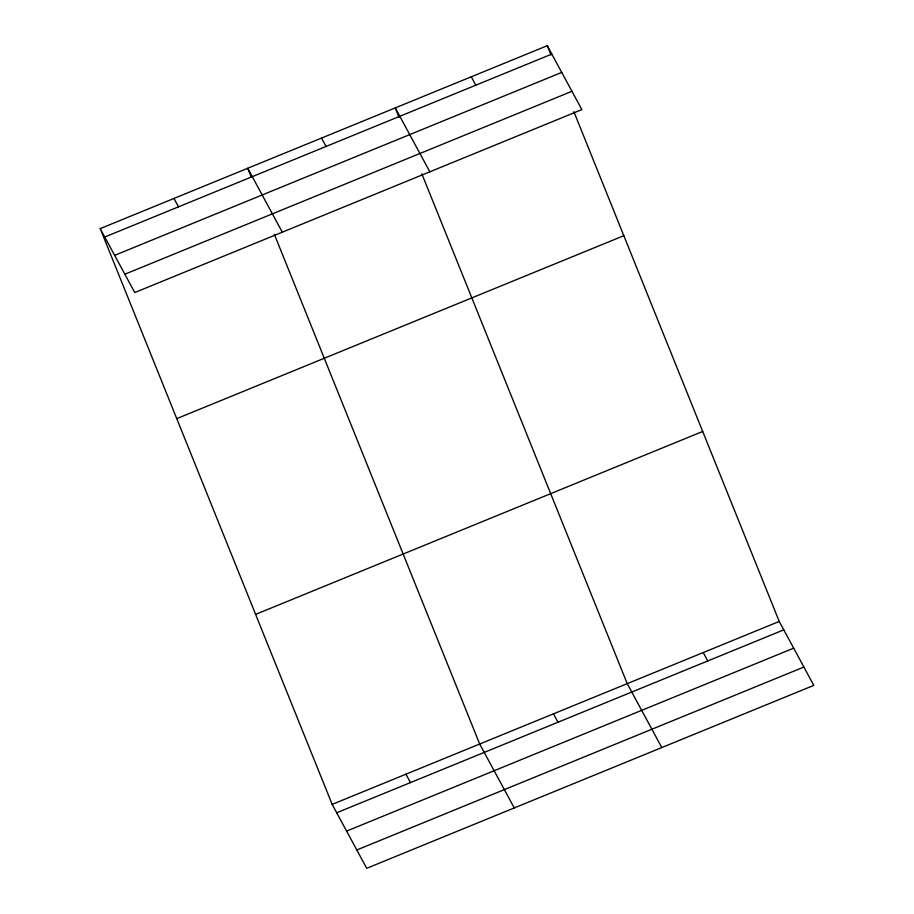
<?xml version="1.0" encoding="UTF-8"?>
<svg xmlns="http://www.w3.org/2000/svg" width="914" height="914" viewBox="0 0 914 914"><rect width="100%" height="100%" fill="white"/><g stroke="black" fill="none" stroke-linecap="round" stroke-linejoin="round"><path stroke-width="1.37" d="M100.209 228.626L547.28 45.7L581.841 109.611L134.758 292.549L100.209 228.626L332.159 804.389L366.72 868.3L813.791 685.374L779.242 621.451L573.855 111.668M104.744 237.023L551.816 54.086M114.65 255.349L561.722 72.412M124.852 274.223L571.936 91.297M176.745 418.635L623.828 235.698M255.612 614.391L702.695 431.454M332.159 804.389L779.242 621.451M336.695 812.774L783.778 629.849M346.6 831.1L793.683 648.163M356.814 849.974L803.886 667.049M471.281 76.799L475.817 85.185M703.232 652.55L707.767 660.948M429.831 171.809L395.271 107.898L398.995 117.129M661.793 747.561L627.233 683.649L421.857 173.866M321.511 138.083L326.047 146.469M553.461 713.834L557.997 722.22M282.3 232.179L247.74 168.267L251.464 177.499M514.251 807.93L479.69 744.019L274.314 234.235M173.968 198.452L178.504 206.838M405.93 774.204L410.466 782.59M547.28 45.7L551.005 54.931"/></g></svg>
